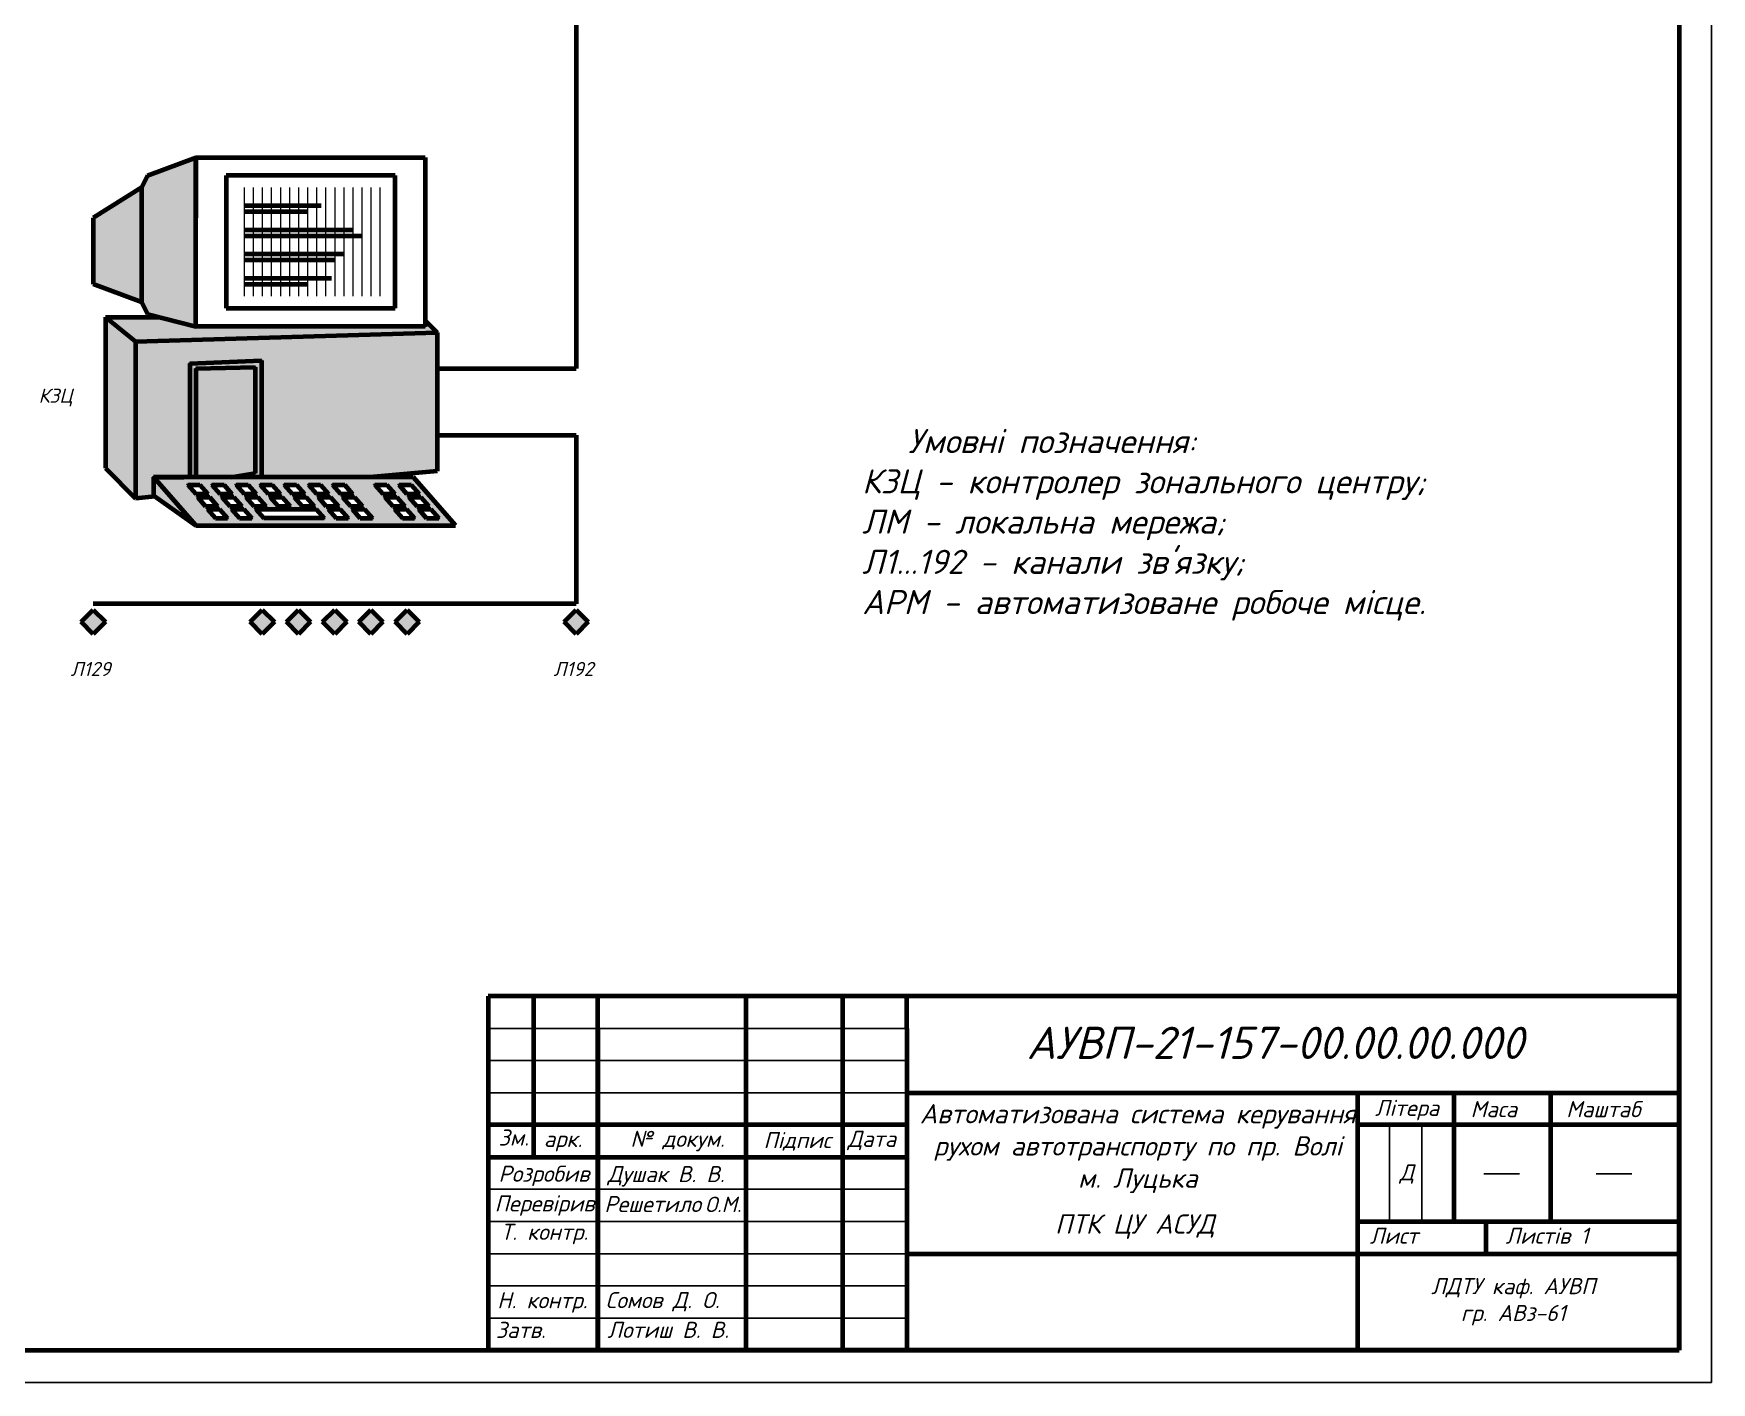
# Model space of a CAD drawing. Header units: millimetres. Extents: x 242 to 836, y 32 to 452.
# Drawn here: x 575.5 to 836.2, y 32.2 to 241.7 of the extents above; entities that cross this region are included whole.
import ezdxf

# ---------------------------------------------------------------- set-up
doc = ezdxf.new("R2010")
doc.units = ezdxf.units.MM
for name, color, linetype, lineweight in [('Контур', 3, 'Continuous', 0), ('Основна', 1, 'Continuous', 70), ('Товста', 1, 'Continuous', 120), ('Тонка', 7, 'Continuous', 5)]:
    doc.layers.add(name, color=color, linetype=linetype, lineweight=lineweight)
doc.layers.add('Фон', color=252, linetype='Continuous')
doc.layers.add('Фон чорн.', color=7, linetype='Continuous')
doc.styles.get("Standard").update_dxf_attribs({"font": 'isocpeui.ttf'})

msp = doc.modelspace()

# ---------------------------------------------------------------- hatches: boundary and pattern name
at = {"layer": 'Товста'}
h = msp.add_hatch(color=7, dxfattribs=at)
h.paths.add_polyline_path([(586.7, 150.3), (584.82, 152.17), (582.95, 150.3), (584.82, 148.42)])
h.paths.add_polyline_path([(611.07, 152.17), (609.2, 150.3), (611.07, 148.42), (612.95, 150.3)])
h.paths.add_polyline_path([(616.7, 152.17), (614.82, 150.3), (616.7, 148.42), (618.57, 150.3)])
h.paths.add_polyline_path([(624.2, 150.3), (622.32, 152.17), (620.45, 150.3), (622.32, 148.42)])
h.paths.add_polyline_path([(629.82, 150.3), (627.95, 152.17), (626.07, 150.3), (627.95, 148.42)])
h.paths.add_polyline_path([(633.57, 152.17), (631.7, 150.3), (633.57, 148.42), (635.45, 150.3)])
h.paths.add_polyline_path([(661.7, 150.3), (659.82, 152.17), (657.95, 150.3), (659.82, 148.42)])
at = {"layer": 'Фон'}
h = msp.add_hatch(color=256, dxfattribs=at)
h.paths.add_polyline_path([(600.67, 222.32), (593.26, 219.55), (592.42, 217.86), (592.42, 199.95), (593.31, 198.16), (600.67, 196.32)])
h.paths.add_polyline_path([(592.23, 217.61), (584.92, 213.04), (584.92, 202.82), (592.23, 200.08)])
h.paths.add_polyline_path([(487.23, 222.32), (479.82, 219.55), (478.98, 217.86), (478.98, 199.95), (479.87, 198.16), (487.23, 196.32)])
h.paths.add_polyline_path([(471.48, 202.82), (478.79, 200.08), (478.79, 217.61), (471.48, 213.04)])
for color, points in [(251, [(591.29, 193.84), (586.79, 197.44), (586.79, 174.17), (591.29, 169.67)]), (251, [(638.08, 195.35), (636.48, 196.95), (636.48, 196.11), (600.76, 196.11), (595.13, 197.51), (586.93, 197.51), (591.38, 193.95)]), (251, [(638.17, 195.17), (591.48, 193.77), (591.48, 169.59), (594.26, 169.84), (594.1, 169.95), (594.1, 172.86), (599.73, 172.86), (599.73, 190.55), (611.02, 191), (611.02, 172.86), (627.84, 172.86), (638.17, 173.79)]), (251, [(610.84, 190.81), (599.92, 190.37), (599.92, 172.86), (600.67, 172.86), (600.67, 189.73), (610.09, 189.95), (610.09, 189.85), (610.09, 173.34), (607.31, 172.86), (610.84, 172.86)]), (251, [(609.9, 189.75), (600.85, 189.55), (600.85, 172.86), (606.22, 172.86), (609.9, 173.49)]), (256, [(594.29, 172.56), (594.29, 169.95), (600.33, 165.67)])]:
    msp.add_hatch(color=color, dxfattribs=at).paths.add_polyline_path(points)
at = {"layer": 'Фон чорн.'}
h = msp.add_hatch(color=256, dxfattribs=at)
h.paths.add_polyline_path([(594.37, 172.67), (600.76, 165.36), (640.9, 165.36), (634.5, 172.67)])
h.paths.add_polyline_path([(628.37, 171.68), (630.43, 171.68), (631.83, 170.08), (629.77, 170.08)], flags=16)
h.paths.add_polyline_path([(626.82, 168.19), (624.76, 168.19), (623.36, 169.79), (625.42, 169.79)], flags=16)
h.paths.add_polyline_path([(628.57, 171.58), (630.44, 171.58), (631.68, 170.17), (629.8, 170.17)], flags=0)
h.paths.add_polyline_path([(626.64, 168.29), (624.77, 168.29), (623.54, 169.7), (625.41, 169.7)], flags=0)
h.paths.add_polyline_path([(628.72, 171.49), (630.42, 171.49), (631.48, 170.27), (629.78, 170.27)], flags=0)
h.paths.add_polyline_path([(626.47, 168.38), (624.77, 168.38), (623.71, 169.61), (625.41, 169.61)], flags=0)
h.paths.add_polyline_path([(626.95, 167.91), (628.35, 166.31), (626.29, 166.31), (624.89, 167.91)], flags=16)
h.paths.add_polyline_path([(626.94, 167.81), (628.18, 166.4), (626.3, 166.4), (625.07, 167.81)], flags=0)
h.paths.add_polyline_path([(629.9, 169.79), (631.97, 169.79), (633.36, 168.19), (631.3, 168.19)], flags=16)
h.paths.add_polyline_path([(625.29, 170.08), (623.23, 170.08), (621.83, 171.68), (623.89, 171.68)], flags=16)
h.paths.add_polyline_path([(626.94, 167.72), (628, 166.5), (626.3, 166.5), (625.24, 167.72)], flags=0)
h.paths.add_polyline_path([(625.11, 170.17), (623.24, 170.17), (622, 171.58), (623.88, 171.58)], flags=0)
h.paths.add_polyline_path([(630.1, 169.7), (631.97, 169.7), (633.21, 168.29), (631.33, 168.29)], flags=0)
h.paths.add_polyline_path([(630.25, 169.61), (631.95, 169.61), (633.01, 168.38), (631.31, 168.38)], flags=0)
h.paths.add_polyline_path([(624.94, 170.27), (623.24, 170.27), (622.18, 171.49), (623.88, 171.49)], flags=0)
h.paths.add_polyline_path([(631.44, 167.91), (633.5, 167.91), (634.9, 166.31), (632.83, 166.31)], flags=16)
h.paths.add_polyline_path([(631.63, 167.81), (633.5, 167.81), (634.74, 166.4), (632.86, 166.4)], flags=0)
h.paths.add_polyline_path([(624.6, 166.31), (622.54, 166.31), (621.14, 167.91), (623.2, 167.91)], flags=16)
h.paths.add_polyline_path([(624.43, 166.4), (622.55, 166.4), (621.32, 167.81), (623.19, 167.81)], flags=0)
h.paths.add_polyline_path([(631.79, 167.72), (633.49, 167.72), (634.55, 166.5), (632.85, 166.5)], flags=0)
h.paths.add_polyline_path([(624.25, 166.5), (622.55, 166.5), (621.49, 167.72), (623.19, 167.72)], flags=0)
h.paths.add_polyline_path([(632.12, 171.68), (634.18, 171.68), (635.58, 170.08), (633.52, 170.08)], flags=16)
h.paths.add_polyline_path([(623.07, 168.19), (621.01, 168.19), (619.61, 169.79), (621.67, 169.79)], flags=16)
h.paths.add_polyline_path([(632.32, 171.58), (634.19, 171.58), (635.43, 170.17), (633.55, 170.17)], flags=0)
h.paths.add_polyline_path([(622.89, 168.29), (621.02, 168.29), (619.79, 169.7), (621.66, 169.7)], flags=0)
h.paths.add_polyline_path([(632.47, 171.49), (634.17, 171.49), (635.23, 170.27), (633.53, 170.27)], flags=0)
h.paths.add_polyline_path([(622.72, 168.38), (621.02, 168.38), (619.96, 169.61), (621.66, 169.61)], flags=0)
h.paths.add_polyline_path([(633.65, 169.79), (635.72, 169.79), (637.11, 168.19), (635.05, 168.19)], flags=16)
h.paths.add_polyline_path([(621.54, 170.08), (619.48, 170.08), (618.08, 171.68), (620.14, 171.68)], flags=16)
h.paths.add_polyline_path([(633.85, 169.7), (635.72, 169.7), (636.96, 168.29), (635.08, 168.29)], flags=0)
h.paths.add_polyline_path([(621.36, 170.17), (619.49, 170.17), (618.25, 171.58), (620.13, 171.58)], flags=0)
h.paths.add_polyline_path([(634, 169.61), (635.7, 169.61), (636.76, 168.38), (635.06, 168.38)], flags=0)
h.paths.add_polyline_path([(621.19, 170.27), (619.49, 170.27), (618.43, 171.49), (620.13, 171.49)], flags=0)
h.paths.add_polyline_path([(620.85, 166.31), (611.29, 166.31), (609.89, 167.91), (619.45, 167.91)], flags=16)
h.paths.add_polyline_path([(620.68, 166.4), (611.3, 166.4), (610.07, 167.81), (619.44, 167.81)], flags=0)
h.paths.add_polyline_path([(635.19, 167.91), (637.25, 167.91), (638.65, 166.31), (636.58, 166.31)], flags=16)
h.paths.add_polyline_path([(620.5, 166.5), (611.3, 166.5), (610.24, 167.72), (619.44, 167.72)], flags=0)
h.paths.add_polyline_path([(635.38, 167.81), (637.25, 167.81), (638.49, 166.4), (636.61, 166.4)], flags=0)
h.paths.add_polyline_path([(635.54, 167.72), (637.24, 167.72), (638.3, 166.5), (636.6, 166.5)], flags=0)
h.paths.add_polyline_path([(619.32, 168.19), (617.26, 168.19), (615.86, 169.79), (617.92, 169.79)], flags=16)
h.paths.add_polyline_path([(619.14, 168.29), (617.27, 168.29), (616.04, 169.7), (617.91, 169.7)], flags=0)
h.paths.add_polyline_path([(618.97, 168.38), (617.27, 168.38), (616.21, 169.61), (617.91, 169.61)], flags=0)
h.paths.add_polyline_path([(617.79, 170.08), (615.73, 170.08), (614.33, 171.68), (616.39, 171.68)], flags=16)
h.paths.add_polyline_path([(617.61, 170.17), (615.74, 170.17), (614.5, 171.58), (616.38, 171.58)], flags=0)
h.paths.add_polyline_path([(617.44, 170.27), (615.74, 170.27), (614.68, 171.49), (616.38, 171.49)], flags=0)
h.paths.add_polyline_path([(615.57, 168.19), (613.51, 168.19), (612.11, 169.79), (614.17, 169.79)], flags=16)
h.paths.add_polyline_path([(615.39, 168.29), (613.52, 168.29), (612.29, 169.7), (614.16, 169.7)], flags=0)
h.paths.add_polyline_path([(615.22, 168.38), (613.52, 168.38), (612.46, 169.61), (614.16, 169.61)], flags=0)
h.paths.add_polyline_path([(614.04, 170.08), (611.98, 170.08), (610.58, 171.68), (612.64, 171.68)], flags=16)
h.paths.add_polyline_path([(613.86, 170.17), (611.99, 170.17), (610.75, 171.58), (612.63, 171.58)], flags=0)
h.paths.add_polyline_path([(613.69, 170.27), (611.99, 170.27), (610.93, 171.49), (612.63, 171.49)], flags=0)
h.paths.add_polyline_path([(611.82, 168.19), (609.76, 168.19), (608.36, 169.79), (610.42, 169.79)], flags=16)
h.paths.add_polyline_path([(611.64, 168.29), (609.77, 168.29), (608.54, 169.7), (610.41, 169.7)], flags=0)
h.paths.add_polyline_path([(611.47, 168.38), (609.77, 168.38), (608.71, 169.61), (610.41, 169.61)], flags=0)
h.paths.add_polyline_path([(610.29, 170.08), (608.23, 170.08), (606.83, 171.68), (608.89, 171.68)], flags=16)
h.paths.add_polyline_path([(610.11, 170.17), (608.24, 170.17), (607, 171.58), (608.88, 171.58)], flags=0)
h.paths.add_polyline_path([(609.94, 170.27), (608.24, 170.27), (607.18, 171.49), (608.88, 171.49)], flags=0)
h.paths.add_polyline_path([(609.6, 166.31), (607.54, 166.31), (606.14, 167.91), (608.2, 167.91)], flags=16)
h.paths.add_polyline_path([(609.43, 166.4), (607.55, 166.4), (606.32, 167.81), (608.19, 167.81)], flags=0)
h.paths.add_polyline_path([(609.25, 166.5), (607.55, 166.5), (606.49, 167.72), (608.19, 167.72)], flags=0)
h.paths.add_polyline_path([(608.07, 168.19), (606.01, 168.19), (604.61, 169.79), (606.67, 169.79)], flags=16)
h.paths.add_polyline_path([(607.89, 168.29), (606.02, 168.29), (604.79, 169.7), (606.66, 169.7)], flags=0)
h.paths.add_polyline_path([(607.72, 168.38), (606.02, 168.38), (604.96, 169.61), (606.66, 169.61)], flags=0)
h.paths.add_polyline_path([(606.54, 170.08), (604.48, 170.08), (603.08, 171.68), (605.14, 171.68)], flags=16)
h.paths.add_polyline_path([(606.36, 170.17), (604.49, 170.17), (603.25, 171.58), (605.13, 171.58)], flags=0)
h.paths.add_polyline_path([(606.19, 170.27), (604.49, 170.27), (603.43, 171.49), (605.13, 171.49)], flags=0)
h.paths.add_polyline_path([(605.85, 166.31), (603.79, 166.31), (602.39, 167.91), (604.45, 167.91)], flags=16)
h.paths.add_polyline_path([(605.68, 166.4), (603.8, 166.4), (602.57, 167.81), (604.44, 167.81)], flags=0)
h.paths.add_polyline_path([(605.5, 166.5), (603.8, 166.5), (602.74, 167.72), (604.44, 167.72)], flags=0)
h.paths.add_polyline_path([(604.32, 168.19), (602.26, 168.19), (600.86, 169.79), (602.92, 169.79)], flags=16)
h.paths.add_polyline_path([(604.14, 168.29), (602.27, 168.29), (601.04, 169.7), (602.91, 169.7)], flags=0)
h.paths.add_polyline_path([(603.97, 168.38), (602.27, 168.38), (601.21, 169.61), (602.91, 169.61)], flags=0)
h.paths.add_polyline_path([(602.79, 170.08), (600.73, 170.08), (599.33, 171.68), (601.39, 171.68)], flags=16)
h.paths.add_polyline_path([(602.61, 170.17), (600.74, 170.17), (599.5, 171.58), (601.38, 171.58)], flags=0)
h.paths.add_polyline_path([(602.44, 170.27), (600.74, 170.27), (599.68, 171.49), (601.38, 171.49)], flags=0)

# ---------------------------------------------------------------- linework, layer by layer
at = {"color": 0, "lineweight": 100}
for p, q in [((831.18, 447.17), (831.18, 37.17)), ((831.18, 89.41), (831.18, 37.17)), ((262.18, 37.17), (831.18, 37.17)), ((831.18, 37.17), (646.18, 37.17))]:
    msp.add_line(p, q, dxfattribs=at)
at = {"lineweight": 100}
for p, q in [((646.18, 92.17), (646.18, 87.17)), ((646.18, 92.17), (646.18, 37.17)), ((831.18, 92.17), (646.18, 92.17)), ((653.18, 92.17), (653.18, 72.17)), ((663.18, 37.17), (663.18, 92.17)), ((686.18, 92.17), (686.18, 37.17)), ((701.18, 92.17), (701.18, 37.17)), ((711.18, 87.17), (711.18, 92.17)), ((831.18, 37.17), (831.18, 92.17)), ((646.18, 87.17), (646.18, 82.17)), ((663.18, 87.17), (663.18, 37.17)), ((711.18, 87.17), (711.18, 82.17)), ((711.18, 87.17), (711.18, 37.17)), ((711.18, 82.17), (711.18, 77.17)), ((646.18, 77.17), (646.18, 72.17)), ((711.18, 77.17), (711.18, 72.17)), ((711.18, 77.17), (831.18, 77.17)), ((781.18, 77.17), (781.18, 37.17)), ((796.18, 77.17), (796.18, 57.17)), ((811.18, 77.17), (811.18, 57.17)), ((711.18, 72.17), (646.18, 72.17)), ((653.18, 72.17), (653.18, 67.17)), ((796.18, 72.17), (781.18, 72.17)), ((811.18, 72.17), (796.18, 72.17)), ((831.18, 72.17), (811.18, 72.17)), ((646.18, 67.17), (711.18, 67.17)), ((781.18, 57.17), (831.18, 57.17)), ((801.18, 52.17), (801.18, 57.17)), ((711.18, 52.17), (831.18, 52.17))]:
    msp.add_line(p, q, dxfattribs=at)
at = {"color": 0, "lineweight": 30}
for p, q in [((646.18, 37.17), (646.18, 92.17)), ((646.18, 92.17), (831.18, 92.17))]:
    msp.add_line(p, q, dxfattribs=at)
for p, q in [((686.18, 87.17), (686.18, 92.17)), ((701.18, 87.17), (701.18, 92.17)), ((646.18, 87.17), (663.18, 87.17)), ((663.18, 87.17), (686.18, 87.17)), ((686.18, 87.17), (701.18, 87.17)), ((701.18, 87.17), (711.18, 87.17)), ((711.18, 82.17), (646.18, 82.17)), ((711.18, 77.17), (711.18, 82.17)), ((646.18, 72.17), (646.18, 77.17)), ((646.18, 77.17), (711.18, 77.17)), ((831.18, 77.17), (781.18, 77.17)), ((796.18, 72.17), (796.18, 77.17)), ((811.18, 72.17), (811.18, 77.17)), ((831.18, 77.17), (831.18, 72.17)), ((646.18, 72.17), (646.18, 67.17)), ((711.18, 67.17), (711.18, 72.17)), ((711.18, 72.17), (711.18, 67.17)), ((781.18, 72.17), (786.18, 72.17)), ((786.18, 72.17), (786.18, 57.17)), ((791.18, 57.17), (791.18, 72.17)), ((646.18, 62.17), (646.18, 67.17)), ((711.18, 67.17), (711.18, 62.17)), ((646.18, 62.17), (646.18, 57.17)), ((711.18, 62.17), (646.18, 62.17)), ((711.18, 57.17), (711.18, 62.17)), ((711.18, 62.17), (711.18, 57.17)), ((646.18, 52.17), (646.18, 57.17)), ((646.18, 57.17), (646.18, 52.17)), ((646.18, 57.17), (711.18, 57.17)), ((781.18, 52.17), (781.18, 57.17)), ((786.18, 57.17), (791.18, 57.17)), ((711.18, 52.17), (646.18, 52.17)), ((711.18, 47.17), (711.18, 52.17)), ((711.18, 52.17), (711.18, 47.17)), ((781.18, 52.17), (801.18, 52.17)), ((646.18, 47.17), (711.18, 47.17)), ((711.18, 47.17), (711.18, 42.17)), ((646.18, 42.17), (711.18, 42.17))]:
    msp.add_line(p, q)
at = {"lineweight": 60}
msp.add_line((711.18, 92.17), (711.18, 87.17), dxfattribs=at)
at = {"layer": 'Defpoints', "color": 0}
for p, q in [((836.18, 452.17), (836.18, 32.17)), ((800.84, 64.58), (806.37, 64.58)), ((818.28, 64.58), (823.82, 64.58)), ((836.18, 32.17), (242.18, 32.17)), ((831.18, 32.17), (836.18, 32.17))]:
    msp.add_line(p, q, dxfattribs=at)
at = {"layer": 'Контур', "color": 7}
for p, q in [((593.26, 219.55), (600.67, 222.32)), ((600.67, 222.32), (600.67, 196.32)), ((592.42, 217.86), (593.26, 219.55)), ((584.92, 213.04), (592.23, 217.61)), ((592.23, 200.08), (592.23, 217.61)), ((592.42, 199.95), (592.42, 217.86)), ((584.92, 202.82), (584.92, 213.04)), ((592.23, 200.08), (584.92, 202.82)), ((593.31, 198.16), (592.42, 199.95)), ((600.67, 196.32), (593.31, 198.16)), ((591.29, 193.84), (586.79, 197.44)), ((586.79, 197.44), (586.79, 174.17)), ((586.93, 197.51), (591.38, 193.95)), ((586.93, 197.51), (595.13, 197.51)), ((600.76, 196.11), (595.13, 197.51)), ((636.48, 196.11), (600.76, 196.11)), ((636.48, 196.95), (636.48, 196.11)), ((636.48, 196.95), (638.08, 195.35)), ((591.29, 193.84), (591.29, 169.67)), ((591.38, 193.95), (638.08, 195.35)), ((638.17, 195.17), (591.48, 193.77)), ((591.48, 169.59), (591.48, 193.77)), ((638.17, 195.17), (638.17, 173.79)), ((599.73, 190.55), (611.02, 191)), ((599.73, 172.86), (599.73, 190.55)), ((610.84, 190.81), (599.92, 190.37)), ((599.92, 172.86), (599.92, 190.37)), ((610.84, 172.86), (610.84, 190.81)), ((611.02, 191), (611.02, 172.86)), ((600.67, 189.73), (610.09, 189.95)), ((600.67, 189.73), (600.67, 172.86)), ((609.9, 189.75), (600.85, 189.55)), ((600.85, 172.86), (600.85, 189.55)), ((609.9, 189.75), (609.9, 173.49)), ((610.09, 189.85), (610.09, 189.95)), ((610.09, 189.85), (610.09, 173.34)), ((586.79, 174.17), (591.29, 169.67)), ((594.1, 169.95), (594.1, 172.86)), ((594.1, 172.86), (599.73, 172.86)), ((594.29, 172.56), (594.29, 169.95)), ((600.33, 165.67), (594.29, 172.56)), ((594.37, 172.67), (600.76, 165.36)), ((634.5, 172.67), (594.37, 172.67)), ((599.92, 172.86), (600.67, 172.86)), ((606.22, 172.86), (600.85, 172.86)), ((609.9, 173.49), (606.22, 172.86)), ((610.09, 173.34), (607.31, 172.86)), ((610.84, 172.86), (607.31, 172.86)), ((627.84, 172.86), (611.02, 172.86)), ((638.17, 173.79), (627.84, 172.86)), ((640.9, 165.36), (634.5, 172.67)), ((591.48, 169.59), (594.26, 169.84)), ((594.26, 169.84), (594.1, 169.95)), ((594.29, 169.95), (600.33, 165.67)), ((600.73, 170.08), (599.33, 171.68)), ((599.33, 171.68), (601.39, 171.68)), ((601.38, 171.49), (599.68, 171.49)), ((599.68, 171.49), (600.74, 170.27)), ((602.79, 170.08), (600.73, 170.08)), ((600.74, 170.27), (602.44, 170.27)), ((600.86, 169.79), (602.92, 169.79)), ((602.26, 168.19), (600.86, 169.79)), ((601.21, 169.61), (602.27, 168.38)), ((602.91, 169.61), (601.21, 169.61)), ((602.44, 170.27), (601.38, 171.49)), ((602.79, 170.08), (601.39, 171.68)), ((603.97, 168.38), (602.91, 169.61)), ((604.32, 168.19), (602.92, 169.79)), ((603.08, 171.68), (605.14, 171.68)), ((604.48, 170.08), (603.08, 171.68)), ((603.43, 171.49), (604.49, 170.27)), ((605.13, 171.49), (603.43, 171.49)), ((606.54, 170.08), (604.48, 170.08)), ((604.49, 170.27), (606.19, 170.27)), ((606.01, 168.19), (604.61, 169.79)), ((604.61, 169.79), (606.67, 169.79)), ((606.66, 169.61), (604.96, 169.61)), ((604.96, 169.61), (606.02, 168.38)), ((606.19, 170.27), (605.13, 171.49)), ((606.54, 170.08), (605.14, 171.68)), ((607.72, 168.38), (606.66, 169.61)), ((608.07, 168.19), (606.67, 169.79)), ((606.83, 171.68), (608.89, 171.68)), ((608.23, 170.08), (606.83, 171.68)), ((607.18, 171.49), (608.24, 170.27)), ((608.88, 171.49), (607.18, 171.49)), ((610.29, 170.08), (608.23, 170.08)), ((608.24, 170.27), (609.94, 170.27)), ((609.76, 168.19), (608.36, 169.79)), ((608.36, 169.79), (610.42, 169.79)), ((610.41, 169.61), (608.71, 169.61)), ((608.71, 169.61), (609.77, 168.38)), ((609.94, 170.27), (608.88, 171.49)), ((610.29, 170.08), (608.89, 171.68)), ((611.47, 168.38), (610.41, 169.61)), ((611.82, 168.19), (610.42, 169.79)), ((610.58, 171.68), (612.64, 171.68)), ((611.98, 170.08), (610.58, 171.68)), ((610.93, 171.49), (611.99, 170.27)), ((612.63, 171.49), (610.93, 171.49)), ((614.04, 170.08), (611.98, 170.08)), ((611.99, 170.27), (613.69, 170.27)), ((613.51, 168.19), (612.11, 169.79)), ((612.11, 169.79), (614.17, 169.79)), ((614.16, 169.61), (612.46, 169.61)), ((612.46, 169.61), (613.52, 168.38)), ((613.69, 170.27), (612.63, 171.49)), ((614.04, 170.08), (612.64, 171.68)), ((615.22, 168.38), (614.16, 169.61)), ((615.57, 168.19), (614.17, 169.79)), ((614.33, 171.68), (616.39, 171.68)), ((615.73, 170.08), (614.33, 171.68)), ((614.68, 171.49), (615.74, 170.27)), ((616.38, 171.49), (614.68, 171.49)), ((617.79, 170.08), (615.73, 170.08)), ((615.74, 170.27), (617.44, 170.27)), ((617.26, 168.19), (615.86, 169.79)), ((615.86, 169.79), (617.92, 169.79)), ((617.91, 169.61), (616.21, 169.61)), ((616.21, 169.61), (617.27, 168.38)), ((617.44, 170.27), (616.38, 171.49)), ((617.79, 170.08), (616.39, 171.68)), ((618.97, 168.38), (617.91, 169.61)), ((619.32, 168.19), (617.92, 169.79)), ((618.08, 171.68), (620.14, 171.68)), ((619.48, 170.08), (618.08, 171.68)), ((618.43, 171.49), (619.49, 170.27)), ((620.13, 171.49), (618.43, 171.49)), ((621.54, 170.08), (619.48, 170.08)), ((619.49, 170.27), (621.19, 170.27)), ((621.01, 168.19), (619.61, 169.79)), ((619.61, 169.79), (621.67, 169.79)), ((621.66, 169.61), (619.96, 169.61)), ((619.96, 169.61), (621.02, 168.38)), ((621.19, 170.27), (620.13, 171.49)), ((621.54, 170.08), (620.14, 171.68)), ((622.72, 168.38), (621.66, 169.61)), ((623.07, 168.19), (621.67, 169.79)), ((621.83, 171.68), (623.89, 171.68)), ((623.23, 170.08), (621.83, 171.68)), ((622.18, 171.49), (623.24, 170.27)), ((623.88, 171.49), (622.18, 171.49)), ((625.29, 170.08), (623.23, 170.08)), ((623.24, 170.27), (624.94, 170.27)), ((624.76, 168.19), (623.36, 169.79)), ((623.36, 169.79), (625.42, 169.79)), ((625.41, 169.61), (623.71, 169.61)), ((623.71, 169.61), (624.77, 168.38)), ((624.94, 170.27), (623.88, 171.49)), ((625.29, 170.08), (623.89, 171.68)), ((626.47, 168.38), (625.41, 169.61)), ((626.82, 168.19), (625.42, 169.79)), ((628.37, 171.68), (630.43, 171.68)), ((629.77, 170.08), (628.37, 171.68)), ((628.72, 171.49), (629.78, 170.27)), ((630.42, 171.49), (628.72, 171.49)), ((631.83, 170.08), (629.77, 170.08)), ((629.78, 170.27), (631.48, 170.27)), ((631.3, 168.19), (629.9, 169.79)), ((629.9, 169.79), (631.97, 169.79)), ((631.95, 169.61), (630.25, 169.61)), ((630.25, 169.61), (631.31, 168.38)), ((631.48, 170.27), (630.42, 171.49)), ((631.83, 170.08), (630.43, 171.68)), ((633.01, 168.38), (631.95, 169.61)), ((633.36, 168.19), (631.97, 169.79)), ((632.12, 171.68), (634.18, 171.68)), ((633.52, 170.08), (632.12, 171.68)), ((632.47, 171.49), (633.53, 170.27)), ((634.17, 171.49), (632.47, 171.49)), ((635.58, 170.08), (633.52, 170.08)), ((633.53, 170.27), (635.23, 170.27)), ((635.05, 168.19), (633.65, 169.79)), ((633.65, 169.79), (635.72, 169.79)), ((634, 169.61), (635.06, 168.38)), ((635.7, 169.61), (634, 169.61)), ((635.23, 170.27), (634.17, 171.49)), ((635.58, 170.08), (634.18, 171.68)), ((636.76, 168.38), (635.7, 169.61)), ((637.11, 168.19), (635.72, 169.79)), ((604.32, 168.19), (602.26, 168.19)), ((602.27, 168.38), (603.97, 168.38)), ((603.79, 166.31), (602.39, 167.91)), ((602.39, 167.91), (604.45, 167.91)), ((604.44, 167.72), (602.74, 167.72)), ((602.74, 167.72), (603.8, 166.5)), ((605.5, 166.5), (604.44, 167.72)), ((605.85, 166.31), (604.45, 167.91)), ((608.07, 168.19), (606.01, 168.19)), ((606.02, 168.38), (607.72, 168.38)), ((607.54, 166.31), (606.14, 167.91)), ((606.14, 167.91), (608.2, 167.91)), ((606.49, 167.72), (607.55, 166.5)), ((608.19, 167.72), (606.49, 167.72)), ((609.25, 166.5), (608.19, 167.72)), ((609.6, 166.31), (608.2, 167.91)), ((611.82, 168.19), (609.76, 168.19)), ((609.77, 168.38), (611.47, 168.38)), ((611.29, 166.31), (609.89, 167.91)), ((609.89, 167.91), (619.45, 167.91)), ((610.24, 167.72), (611.3, 166.5)), ((619.44, 167.72), (610.24, 167.72)), ((615.57, 168.19), (613.51, 168.19)), ((613.52, 168.38), (615.22, 168.38)), ((619.32, 168.19), (617.26, 168.19)), ((617.27, 168.38), (618.97, 168.38)), ((620.5, 166.5), (619.44, 167.72)), ((620.85, 166.31), (619.45, 167.91)), ((623.07, 168.19), (621.01, 168.19)), ((621.02, 168.38), (622.72, 168.38)), ((621.14, 167.91), (623.2, 167.91)), ((622.54, 166.31), (621.14, 167.91)), ((621.49, 167.72), (622.55, 166.5)), ((623.19, 167.72), (621.49, 167.72)), ((624.25, 166.5), (623.19, 167.72)), ((624.6, 166.31), (623.2, 167.91)), ((626.82, 168.19), (624.76, 168.19)), ((624.77, 168.38), (626.47, 168.38)), ((624.89, 167.91), (626.95, 167.91)), ((626.29, 166.31), (624.89, 167.91)), ((625.24, 167.72), (626.3, 166.5)), ((626.94, 167.72), (625.24, 167.72)), ((628, 166.5), (626.94, 167.72)), ((628.35, 166.31), (626.95, 167.91)), ((633.36, 168.19), (631.3, 168.19)), ((631.31, 168.38), (633.01, 168.38)), ((631.44, 167.91), (633.5, 167.91)), ((632.83, 166.31), (631.44, 167.91)), ((631.79, 167.72), (632.85, 166.5)), ((633.49, 167.72), (631.79, 167.72)), ((634.55, 166.5), (633.49, 167.72)), ((634.9, 166.31), (633.5, 167.91)), ((637.11, 168.19), (635.05, 168.19)), ((635.06, 168.38), (636.76, 168.38)), ((635.19, 167.91), (637.25, 167.91)), ((636.58, 166.31), (635.19, 167.91)), ((635.54, 167.72), (636.6, 166.5)), ((637.24, 167.72), (635.54, 167.72)), ((638.3, 166.5), (637.24, 167.72)), ((638.65, 166.31), (637.25, 167.91)), ((600.76, 165.36), (640.9, 165.36)), ((605.85, 166.31), (603.79, 166.31)), ((603.8, 166.5), (605.5, 166.5)), ((609.6, 166.31), (607.54, 166.31)), ((607.55, 166.5), (609.25, 166.5)), ((620.85, 166.31), (611.29, 166.31)), ((611.3, 166.5), (620.5, 166.5)), ((624.6, 166.31), (622.54, 166.31)), ((622.55, 166.5), (624.25, 166.5)), ((628.35, 166.31), (626.29, 166.31)), ((626.3, 166.5), (628, 166.5)), ((634.9, 166.31), (632.83, 166.31)), ((632.85, 166.5), (634.55, 166.5)), ((638.65, 166.31), (636.58, 166.31)), ((636.6, 166.5), (638.3, 166.5))]:
    msp.add_line(p, q, dxfattribs=at)
at = {"layer": 'Основна', "color": 7}
for p, q in [((593.26, 219.64), (600.76, 222.45)), ((600.76, 222.45), (600.76, 213.08)), ((600.76, 222.45), (600.76, 219.64)), ((600.76, 196.2), (600.76, 222.45)), ((600.76, 222.45), (636.38, 222.45)), ((636.38, 222.45), (636.38, 196.2)), ((593.26, 219.64), (592.32, 217.76)), ((600.76, 219.64), (600.76, 217.76)), ((605.45, 219.64), (605.45, 199.01)), ((618.57, 219.64), (605.45, 219.64)), ((631.7, 219.64), (618.57, 219.64)), ((631.7, 199.01), (631.7, 219.64)), ((592.32, 217.76), (584.82, 213.08)), ((592.32, 217.76), (592.32, 199.95)), ((608.26, 214.02), (618.11, 214.02)), ((584.82, 213.08), (584.82, 202.76)), ((608.26, 210.27), (626.54, 210.27)), ((608.26, 206.52), (622.32, 206.52)), ((592.32, 199.95), (584.82, 202.76)), ((608.26, 202.77), (618.11, 202.77)), ((592.32, 199.95), (593.26, 198.08)), ((593.26, 198.08), (600.76, 196.2)), ((605.45, 199.01), (631.7, 199.01)), ((591.38, 193.86), (586.7, 197.61)), ((586.7, 197.61), (595.13, 197.61)), ((586.7, 197.61), (586.7, 174.17)), ((636.38, 196.2), (600.76, 196.2)), ((636.38, 196.2), (632.63, 196.2)), ((636.38, 197.14), (638.26, 195.26)), ((591.38, 193.86), (638.26, 195.26)), ((591.38, 193.86), (591.38, 169.48)), ((638.26, 195.26), (638.26, 173.7)), ((599.82, 190.46), (610.93, 190.9)), ((599.82, 190.46), (599.82, 172.76)), ((610.93, 190.9), (610.93, 172.76)), ((600.76, 189.64), (609.99, 189.85)), ((600.76, 189.64), (600.76, 172.76)), ((609.99, 189.85), (609.99, 173.41)), ((586.7, 174.17), (591.38, 169.48)), ((594.2, 172.76), (598.88, 172.76)), ((594.2, 172.76), (594.2, 169.95)), ((600.76, 165.26), (594.2, 172.76)), ((634.51, 172.76), (594.2, 172.76)), ((606.22, 172.76), (609.99, 173.41)), ((638.26, 173.7), (627.84, 172.76)), ((641.07, 165.26), (634.51, 172.76)), ((594.46, 169.76), (591.38, 169.48)), ((594.2, 169.95), (600.76, 165.26)), ((599.5, 171.58), (601.38, 171.58)), ((599.5, 171.58), (600.74, 170.17)), ((600.74, 170.17), (602.61, 170.17)), ((601.04, 169.7), (602.91, 169.7)), ((601.04, 169.7), (602.27, 168.29)), ((601.38, 171.58), (602.61, 170.17)), ((602.91, 169.7), (604.14, 168.29)), ((603.25, 171.58), (604.49, 170.17)), ((603.25, 171.58), (605.13, 171.58)), ((604.49, 170.17), (606.36, 170.17)), ((604.79, 169.7), (606.02, 168.29)), ((604.79, 169.7), (606.66, 169.7)), ((605.13, 171.58), (606.36, 170.17)), ((606.66, 169.7), (607.89, 168.29)), ((607, 171.58), (608.24, 170.17)), ((607, 171.58), (608.88, 171.58)), ((608.24, 170.17), (610.11, 170.17)), ((608.54, 169.7), (609.77, 168.29)), ((608.54, 169.7), (610.41, 169.7)), ((608.88, 171.58), (610.11, 170.17)), ((610.41, 169.7), (611.64, 168.29)), ((610.75, 171.58), (611.99, 170.17)), ((610.75, 171.58), (612.63, 171.58)), ((611.99, 170.17), (613.86, 170.17)), ((612.29, 169.7), (613.52, 168.29)), ((612.29, 169.7), (614.16, 169.7)), ((612.63, 171.58), (613.86, 170.17)), ((614.16, 169.7), (615.39, 168.29)), ((614.5, 171.58), (615.74, 170.17)), ((614.5, 171.58), (616.38, 171.58)), ((615.74, 170.17), (617.61, 170.17)), ((616.04, 169.7), (617.27, 168.29)), ((616.04, 169.7), (617.91, 169.7)), ((616.38, 171.58), (617.61, 170.17)), ((617.91, 169.7), (619.14, 168.29)), ((618.25, 171.58), (619.49, 170.17)), ((618.25, 171.58), (620.13, 171.58)), ((619.49, 170.17), (621.36, 170.17)), ((619.79, 169.7), (621.02, 168.29)), ((619.79, 169.7), (621.66, 169.7)), ((620.13, 171.58), (621.36, 170.17)), ((621.66, 169.7), (622.89, 168.29)), ((622, 171.58), (623.24, 170.17)), ((622, 171.58), (623.88, 171.58)), ((623.24, 170.17), (625.11, 170.17)), ((623.54, 169.7), (624.77, 168.29)), ((623.54, 169.7), (625.41, 169.7)), ((623.88, 171.58), (625.11, 170.17)), ((625.41, 169.7), (626.64, 168.29)), ((628.57, 171.58), (629.8, 170.17)), ((628.57, 171.58), (630.44, 171.58)), ((629.8, 170.17), (631.68, 170.17)), ((630.1, 169.7), (631.33, 168.29)), ((630.1, 169.7), (631.97, 169.7)), ((630.44, 171.58), (631.68, 170.17)), ((631.97, 169.7), (633.21, 168.29)), ((632.32, 171.58), (633.55, 170.17)), ((632.32, 171.58), (634.19, 171.58)), ((633.55, 170.17), (635.43, 170.17)), ((633.85, 169.7), (635.08, 168.29)), ((633.85, 169.7), (635.72, 169.7)), ((634.19, 171.58), (635.43, 170.17)), ((635.72, 169.7), (636.96, 168.29)), ((602.27, 168.29), (604.14, 168.29)), ((602.57, 167.81), (604.44, 167.81)), ((602.57, 167.81), (603.8, 166.4)), ((604.44, 167.81), (605.68, 166.4)), ((606.02, 168.29), (607.89, 168.29)), ((606.32, 167.81), (607.55, 166.4)), ((606.32, 167.81), (608.19, 167.81)), ((608.19, 167.81), (609.43, 166.4)), ((609.77, 168.29), (611.64, 168.29)), ((610.07, 167.81), (619.44, 167.81)), ((610.07, 167.81), (611.3, 166.4)), ((613.52, 168.29), (615.39, 168.29)), ((617.27, 168.29), (619.14, 168.29)), ((619.44, 167.81), (620.68, 166.4)), ((621.02, 168.29), (622.89, 168.29)), ((621.32, 167.81), (622.55, 166.4)), ((621.32, 167.81), (623.19, 167.81)), ((623.19, 167.81), (624.43, 166.4)), ((624.77, 168.29), (626.64, 168.29)), ((625.07, 167.81), (626.3, 166.4)), ((625.07, 167.81), (626.94, 167.81)), ((626.94, 167.81), (628.18, 166.4)), ((631.33, 168.29), (633.21, 168.29)), ((631.63, 167.81), (632.86, 166.4)), ((631.63, 167.81), (633.5, 167.81)), ((633.5, 167.81), (634.74, 166.4)), ((635.08, 168.29), (636.96, 168.29)), ((635.38, 167.81), (636.61, 166.4)), ((635.38, 167.81), (637.25, 167.81)), ((637.25, 167.81), (638.49, 166.4)), ((600.76, 165.26), (641.07, 165.26)), ((603.8, 166.4), (605.68, 166.4)), ((607.55, 166.4), (609.43, 166.4)), ((620.68, 166.4), (611.3, 166.4)), ((622.55, 166.4), (624.43, 166.4)), ((626.3, 166.4), (628.18, 166.4)), ((632.86, 166.4), (634.74, 166.4)), ((636.61, 166.4), (638.49, 166.4))]:
    msp.add_line(p, q, dxfattribs=at)
at = {"layer": 'Товста', "color": 7}
for p, q in [((659.82, 245.88), (659.82, 189.64)), ((608.26, 214.96), (620.24, 214.96)), ((608.26, 211.21), (625.14, 211.21)), ((608.26, 207.46), (623.73, 207.46)), ((608.26, 203.71), (621.85, 203.71)), ((638.26, 189.64), (659.82, 189.64)), ((638.26, 179.33), (659.82, 179.33)), ((659.82, 179.33), (659.82, 153.11)), ((582.95, 150.3), (584.82, 152.17)), ((659.82, 153.11), (584.82, 153.11)), ((584.82, 152.17), (586.7, 150.3)), ((609.2, 150.3), (611.07, 152.17)), ((611.07, 152.17), (612.95, 150.3)), ((614.82, 150.3), (616.7, 152.17)), ((616.7, 152.17), (618.57, 150.3)), ((620.45, 150.3), (622.32, 152.17)), ((622.32, 152.17), (624.2, 150.3)), ((626.07, 150.3), (627.95, 152.17)), ((627.95, 152.17), (629.82, 150.3)), ((631.7, 150.3), (633.57, 152.17)), ((633.57, 152.17), (635.45, 150.3)), ((657.95, 150.3), (659.82, 152.17)), ((659.82, 152.17), (661.7, 150.3)), ((584.82, 148.42), (582.95, 150.3)), ((586.7, 150.3), (584.82, 148.42)), ((611.07, 148.42), (609.2, 150.3)), ((612.95, 150.3), (611.07, 148.42)), ((616.7, 148.42), (614.82, 150.3)), ((618.57, 150.3), (616.7, 148.42)), ((622.32, 148.42), (620.45, 150.3)), ((624.2, 150.3), (622.32, 148.42)), ((627.95, 148.42), (626.07, 150.3)), ((629.82, 150.3), (627.95, 148.42)), ((633.57, 148.42), (631.7, 150.3)), ((635.45, 150.3), (633.57, 148.42)), ((659.82, 148.42), (657.95, 150.3)), ((661.7, 150.3), (659.82, 148.42))]:
    msp.add_line(p, q, dxfattribs=at)
at = {"layer": 'Тонка', "color": 7}
for p, q in [((608.26, 217.77), (608.26, 200.89)), ((609.67, 217.77), (609.67, 200.89)), ((611.07, 217.77), (611.07, 200.89)), ((612.48, 217.77), (612.48, 200.89)), ((613.89, 217.77), (613.89, 200.89)), ((615.29, 217.77), (615.29, 200.89)), ((616.7, 217.77), (616.7, 200.89)), ((618.11, 217.77), (618.11, 200.89)), ((619.51, 217.77), (619.51, 200.89)), ((620.92, 217.77), (620.92, 200.89)), ((622.32, 217.77), (622.32, 200.89)), ((623.73, 217.77), (623.73, 200.89)), ((625.14, 217.77), (625.14, 200.89)), ((626.54, 217.77), (626.54, 200.89)), ((627.95, 217.77), (627.95, 200.89)), ((629.36, 217.77), (629.36, 200.89))]:
    msp.add_line(p, q, dxfattribs=at)

# ---------------------------------------------------------------- texts
at = {"color": 0, "lineweight": 30}
for s, insert, char_height, width, attachment_point in [('{\\fISOCPEUR|b0|i1|c204|p34;\\H0.8333x;АУВП-21-\\fISOCPEUR|b0|i1|c0|p34;157\\fISOCPEUR|b0|i1|c204|p34;-00.00.00.000}', (729.8, 87.42), 6, 99.3792, 1), ('{\\fISOCPEUR|b0|i1|c204|p34;арк.}', (654.81, 71.24), 2.5, 21.0242, 1), ('{\\fISOCPEUR|b0|i1|c204|p34;Душак В. В.}', (664.71, 65.78), 2.5, 21.0242, 1), ('{\\fISOCPEUR|b0|i1|c204|p34;\\H1.042x;Решетило\\H0.4x; \\H2.4x;О.М.}', (664.21, 61.13), 2.4, 23.0268, 1), ('{\\fISOCPEUR|b0|i1|c204|p34;ЛДТУ каф. АУВП\\Pгр. АВз-61}', (805.4, 48.38), 2.5, 43.3689, 2), ('{\\fISOCPEUR|b0|i1|c204|p34;Сомов Д. О.}', (664.4, 46.21), 2.5, 21.0242, 1), ('{\\fISOCPEUR|b0|i1|c204|p34;Лотиш В. В.}', (664.68, 41.59), 2.5, 21.0242, 1)]:
    msp.add_mtext(s, dxfattribs=dict(at, insert=insert, char_height=char_height, width=width, attachment_point=attachment_point))
at = {"char_height": 2.5, "attachment_point": 1}
for s, insert in [('{\\fISOCPEUR|b0|i1|c204|p34;Л}i{\\fISOCPEUR|b0|i1|c204|p34;тера}', (783.9, 76.07)), ('{\\fISOCPEUR|b0|i1|c204|p34;Зм.}', (647.77, 71.46)), ('{\\fISOCPEUR|b0|i1|c204|p34;№ докум.}', (668.26, 71.26)), ('{\\fISOCPEUR|b0|i1|c204|p34;Розробив}', (647.77, 65.84)), ('{\\fISOCPEUR|b0|i1|c204|p34;Перев}i{\\fISOCPEUR|b0|i1|c204|p34;рив}', (647.17, 61.23))]:
    msp.add_mtext(s, dxfattribs=dict(at, insert=insert))
for s, insert, width in [('{\\fISOCPEUR|b0|i1|c204|p34;Маса}', (798.76, 75.87), 11.4481), ('{\\fISOCPEUR|b0|i1|c204|p34;Маштаб}', (813.62, 75.87), 16.4692), ('{\\fISOCPEUR|b0|i1|c204|p34;П}i{\\fISOCPEUR|b0|i1|c204|p34;дпис}', (688.94, 71.06), 18.3932), ('{\\fISOCPEUR|b0|i1|c204|p34;Д}', (787.73, 66.04), 0.6025), ('{\\fISOCPEUR|b0|i1|c204|p34;Лист }', (783.09, 56.21), 16.8709), ('{\\fISOCPEUR|b0|i1|c204|p34;Лист}i{\\fISOCPEUR|b0|i1|c204|p34;в} 1', (804.18, 56.21), 18.4777), ('{\\fISOCPEUR|b0|i1|c204|p34;Н. контр.}', (647.57, 46.19), 14.4608), ('{\\fISOCPEUR|b0|i1|c204|p34;Затв.}', (647.34, 41.58), 15.0633)]:
    msp.add_mtext(s, dxfattribs=dict(at, insert=insert, width=width))
at = {"color": 0}
for s, insert, char_height, width, attachment_point in [('{\\fISOCPEUR|b0|i1|c204|p34;Автоматизована система керування рухом автотранспорту по пр. Волі м. Луцька}', (747.06, 75.41), 3, 67.947, 2), ('{\\fISOCPEUR|b0|i1|c204|p34;ПТК ЦУ АСУД}', (746.6, 58.28), 3, 64.5399, 2), ('{\\fISOCPEUR|b0|i1|c204|p34;Т. контр.}', (648.12, 56.81), 2.5, 35.5391, 1)]:
    msp.add_mtext(s, dxfattribs=dict(at, insert=insert, char_height=char_height, width=width, attachment_point=attachment_point))
at = {"lineweight": 60, "insert": (702, 71.26), "char_height": 2.5, "attachment_point": 1}
msp.add_mtext('{\\fISOCPEUR|b0|i1|c204|p34;Дата}', dxfattribs=at)
at = {"layer": 'Основна', "color": 7}
for s, insert, char_height, width, attachment_point in [('{\\fISOCPEUR|b0|i1|c204|p34;КЗЦ}', (578.97, 186.53), 2.1875, 11.3712, 2), ("{\\fISOCPEUR|b0|i1|c204|p34;   Умовні позначення:\\PКЗЦ - контролер зонального центру;\\PЛМ - локальна мережа;\\PЛ1...192 - канали зв}'{\\fISOCPEUR|b0|i1|c204|p34;язку;\\PАРМ - автоматизоване робоче місце.}", (704.25, 180.26), 3.75, 122.4144, 1), ('{\\fISOCPEUR|b0|i1|c204|p34;Л129}', (584.41, 144.08), 2.1875, 42.2035, 2), ('{\\fISOCPEUR|b0|i1|c204|p34;Л192}', (659.41, 144.08), 2.1875, 42.2035, 2)]:
    msp.add_mtext(s, dxfattribs=dict(at, insert=insert, char_height=char_height, width=width, attachment_point=attachment_point))

doc.saveas('drawing.dxf')
